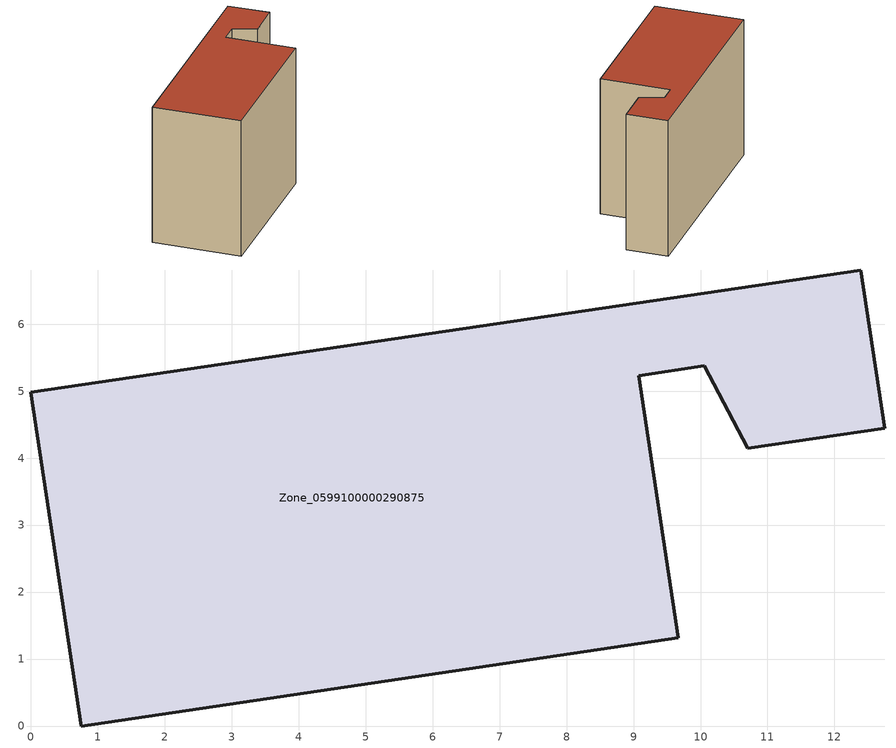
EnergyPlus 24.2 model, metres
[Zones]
Zone_0599100000290875
 floor ground (C_G): 12.39,6.81 12.75,4.45 10.71,4.15 10.06,5.38 9.08,5.23 9.67,1.32 0.75,0 0,4.98 z0
 wall outside (C_F): 0.75,0 9.67,1.32 9.08,5.23 10.06,5.38 10.71,4.15 12.75,4.45 12.39,6.81 0,4.98 0.75,0 z0:8.14
 roof outside (C_R): 12.75,4.45 12.39,6.81 0,4.98 0.75,0 9.67,1.32 9.08,5.23 10.06,5.38 10.71,4.15 z8.14
[BUILDING]
Pand.0599100000290875: North Axis=0; Terrain=City; Loads Convergence Tolerance Value=0.04; Temperature Convergence Tolerance Value=0.4; Solar Distribution=FullExterior; Maximum Number of Warmup Days=25; Minimum Number of Warmup Days=1
[Site:Location]
Rotterdam.The.Hague.AP_ZH_NLD Design_Conditions: Latitude=51.96; Longitude=4.45; Time Zone=1; Elevation=-4.5
[SITE:GROUNDTEMPERATURE:BUILDINGSURFACE]
18, 18, 18, 18, 18, 18, 18, 18, 18, 18, 18, 18
[MATERIAL] Thermal Absorptance=0.9; Solar Absorptance=0.7; Visible Absorptance=0.7
Name | Roughness | Thickness | Conductivity | Density | Specific Heat
G.TI.1975-1991 | MediumSmooth | 0.15 | 0.288461 | 540 | 1210
F.TI.1975-1991 | Rough | 0.3 | 0.230769 | 1920 | 840
R.TI.1975-1991 | MediumRough | 0.2 | 0.153846 | 1500 | 1000
[CONSTRUCTION]
C_G: G.TI.1975-1991
C_F: F.TI.1975-1991
C_R: R.TI.1975-1991
[ZONE]
Zone_0599100000290875: Type=1; Multiplier=1; Ceiling Height=Autocalculate; Volume=Autocalculate; Floor Area=autocalculate; Part of Total Floor Area=Yes
[ZONEINFILTRATION:DESIGNFLOWRATE]
Infil_Zone_0599100000290875: Zone or ZoneList or Space or SpaceList=Zone_0599100000290875; Schedule=AlwaysOn; Design Flow Rate Calculation Method=Flow/Area; Flow Rate per Floor Area=0.003; Constant Term Coefficient=1; Temperature Term Coefficient=0; Velocity Term Coefficient=0; Velocity Squared Term Coefficient=0
[HVACTEMPLATE:ZONE:IDEALLOADSAIRSYSTEM]
Zone_0599100000290875: Maximum Heating Supply Air Temperature=50; Minimum Cooling Supply Air Temperature=13; Maximum Heating Supply Air Humidity Ratio=0.0156; Minimum Cooling Supply Air Humidity Ratio=0.0077; Heating Limit=NoLimit; Cooling Limit=NoLimit; Dehumidification Control Type=ConstantSensibleHeatRatio; Cooling Sensible Heat Ratio=0.7; Dehumidification Setpoint=60; Humidification Control Type=None; Humidification Setpoint=30; Outdoor Air Method=None; Outdoor Air Flow Rate per Person=0.00944; Outdoor Air Flow Rate per Zone Floor Area=0; Outdoor Air Flow Rate per Zone=0; Demand Controlled Ventilation Type=None; Outdoor Air Economizer Type=NoEconomizer; Heat Recovery Type=None; Sensible Heat Recovery Effectiveness=0.7; Latent Heat Recovery Effectiveness=0.65
[ZONECONTROL:THERMOSTAT]
ThermostatControl_Zone_0599100000290875: Zone or ZoneList=Zone_0599100000290875; Control Type Schedule=DualSetpointControlType; Control 1=Thermostat_Zone_0599100000290875; Temperature Difference Between Cutout And Setpoint=0
[THERMOSTATSETPOINT:DUALSETPOINT]
Thermostat_Zone_0599100000290875: Heating Setpoint Temperature Schedule=HeatingSetpoint_Zone_0599100000290875; Cooling Setpoint Temperature Schedule=CoolingSetpoint_Zone_0599100000290875
[SCHEDULE:COMPACT]
HeatingSetpoint_Zone_0599100000290875: Through: 12/31, For: AllDays, Until: 24:00, 21
CoolingSetpoint_Zone_0599100000290875: Through: 12/31, For: AllDays, Until: 24:00, 24
DualSetpointControlType: Through: 12/31, For: AllDays, Until: 24:00, 4
AlwaysOn: Through: 12/31, For: AllDays, Until: 24:00, 1
